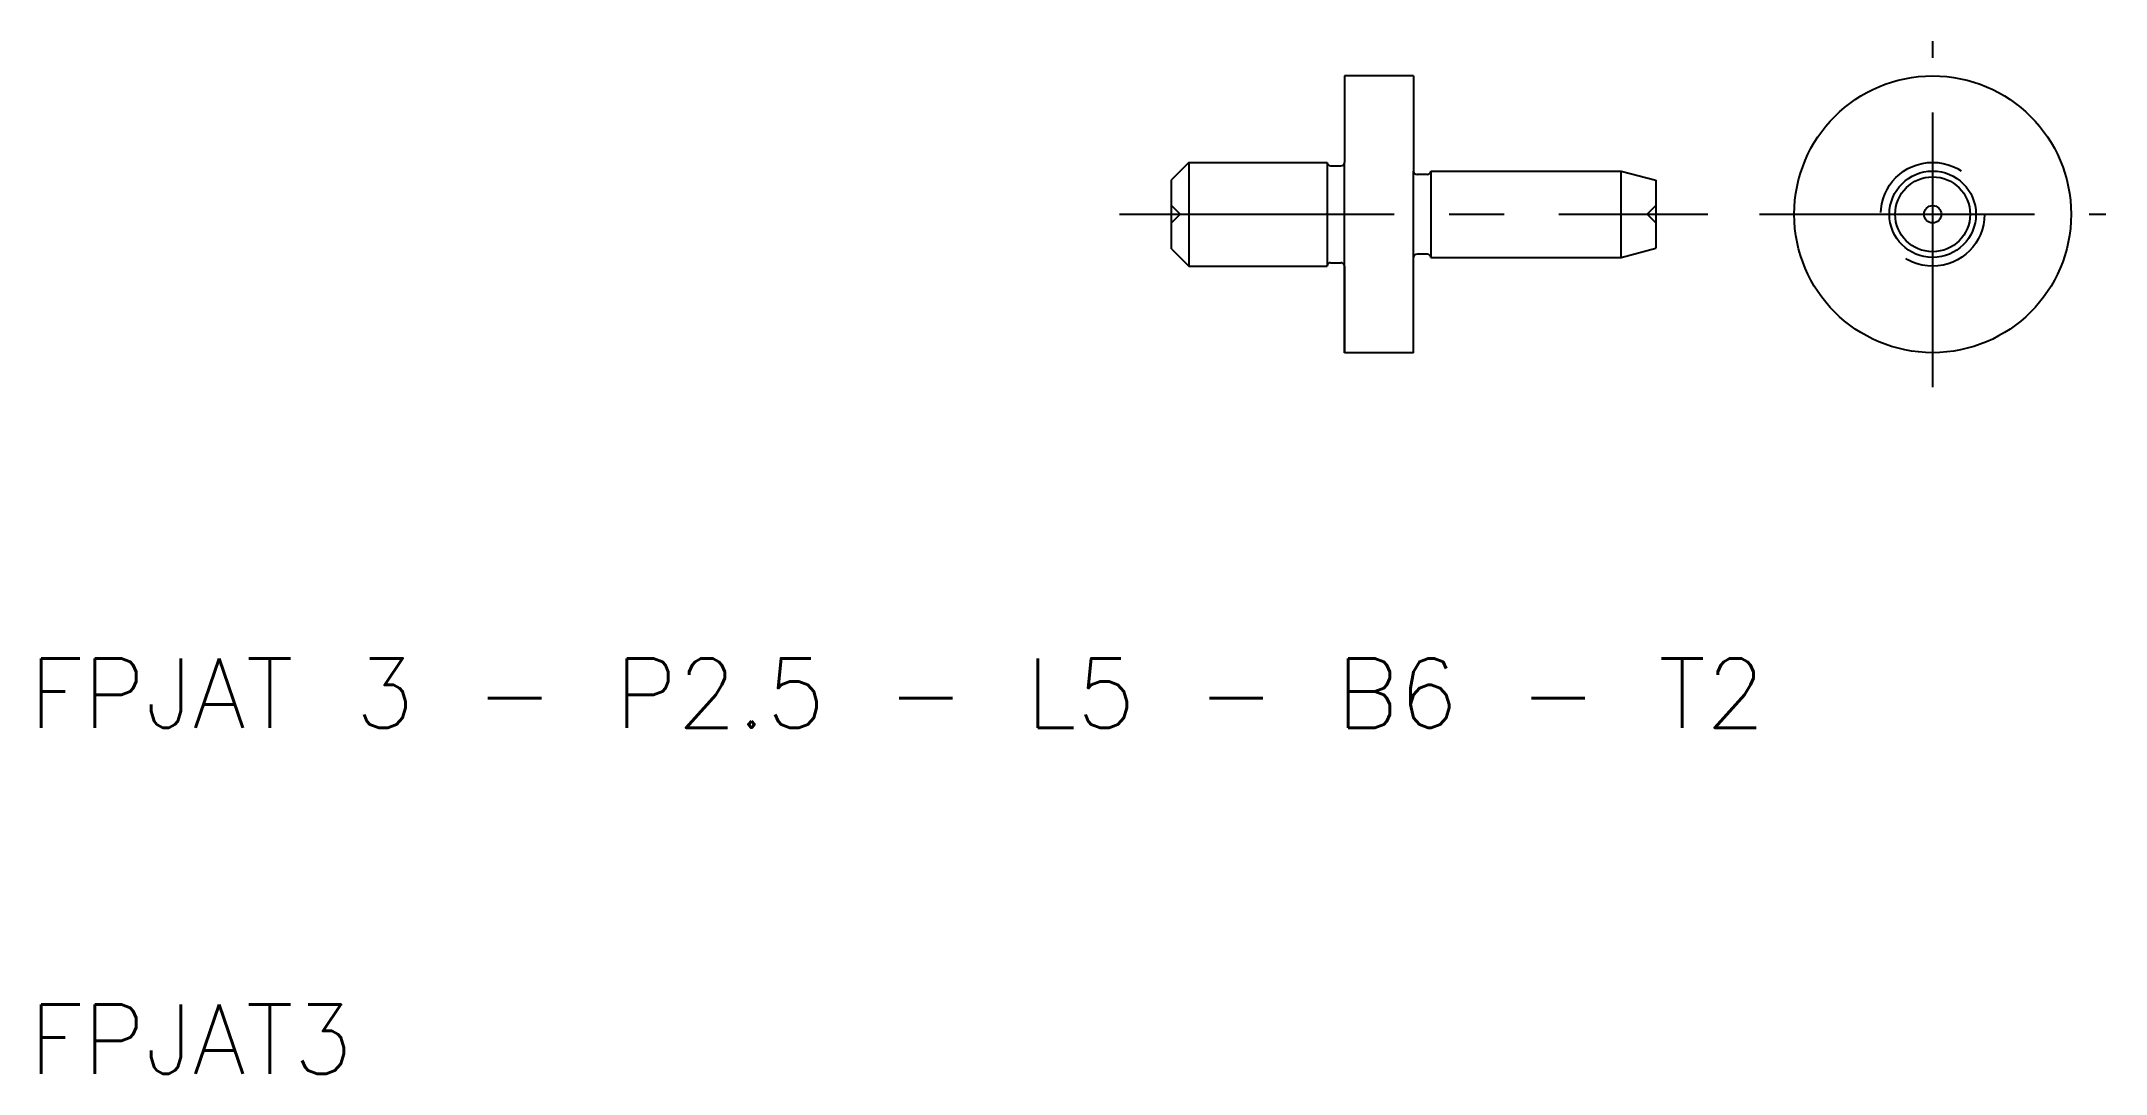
# Model space of a CAD drawing. Extents: x 10.3 to 70, y 10 to 39.8.
import ezdxf

# ---------------------------------------------------------------- set-up
doc = ezdxf.new("R2010")
doc.units = 0
doc.header["$LTSCALE"] = 0.25
doc.linetypes.add('CENTER', pattern=[50.8, 31.75, -6.35, 6.35, -6.35])
doc.linetypes.add('DASHED', pattern=[19.05, 12.7, -6.35])
doc.layers.get('0').update_dxf_attribs({"linetype": 'CONTINUOUS'})
doc.layers.add('CENTER', color=1, linetype='CENTER')
doc.styles.get("Standard").update_dxf_attribs({"font": 'txt.shx', "bigfont": 'extfont.shx'})

msp = doc.modelspace()

# ---------------------------------------------------------------- linework, layer by layer
for p, q in [((50, 38.838), (48, 38.838)), ((48, 38.838), (48, 36.338)), ((50, 38.838), (50, 36.088)), ((43.5, 36.338), (43, 35.838)), ((43, 33.838), (43, 35.838)), ((43.5, 36.338), (47.5, 36.338)), ((43.5, 36.338), (43.5, 33.338)), ((47.5, 36.338), (47.5, 33.338)), ((47.6, 36.238), (47.9, 36.238)), ((48, 33.338), (48, 36.338)), ((50, 33.588), (50, 36.088)), ((50.4, 35.988), (50.1, 35.988)), ((50.5, 36.088), (56, 36.088)), ((50.5, 36.088), (50.5, 33.588)), ((56, 33.588), (56, 36.088)), ((56, 36.088), (57, 35.82)), ((57, 35.82), (57, 33.856)), ((43, 33.838), (43.5, 33.338)), ((47.6, 33.438), (47.9, 33.438)), ((50, 30.838), (50, 33.588)), ((50.4, 33.688), (50.1, 33.688)), ((50.5, 33.588), (56, 33.588)), ((56, 33.588), (57, 33.856)), ((43.5, 33.338), (47.5, 33.338)), ((48, 30.838), (48, 33.338)), ((48, 33.338), (48, 30.838)), ((50, 30.838), (48, 30.838))]:
    msp.add_line(p, q)
at = {"color": 3, "linetype": 'DASHED'}
for p, q in [((43.25, 34.838), (43, 35.088)), ((43.25, 34.838), (43, 34.588)), ((56.75, 34.838), (57, 35.088)), ((56.75, 34.838), (57, 34.588))]:
    msp.add_line(p, q, dxfattribs=at)
for radius in [4, 1.25, 1.083, 0.25]:
    msp.add_circle((65, 34.838), radius)
msp.add_circle((65, 34.838), 1.5, dxfattribs=at)
for centre, start, end in [((47.6, 36.338), 180, 270), ((47.9, 36.338), 270, 0), ((50.1, 36.088), 180, 270), ((50.4, 36.088), 270, 0), ((47.6, 33.338), 90, 180), ((47.9, 33.338), 0, 90), ((50.1, 33.588), 90, 180), ((50.4, 33.588), 0, 90)]:
    msp.add_arc(centre, 0.1, start, end)
at = {"layer": 'CENTER', "color": 1, "linetype": 'CENTER'}
for p, q in [((65, 29.838), (65, 39.838)), ((41.5, 34.838), (58.5, 34.838)), ((60, 34.838), (70, 34.838))]:
    msp.add_line(p, q, dxfattribs=at)

# ---------------------------------------------------------------- texts
for s, p in [('FPJAT 3 - P2.5 - L5 - B6 - T2', (10, 20)), ('FPJAT3', (10, 10))]:
    msp.add_text(s, height=2).set_placement(p)

doc.saveas('drawing.dxf')
